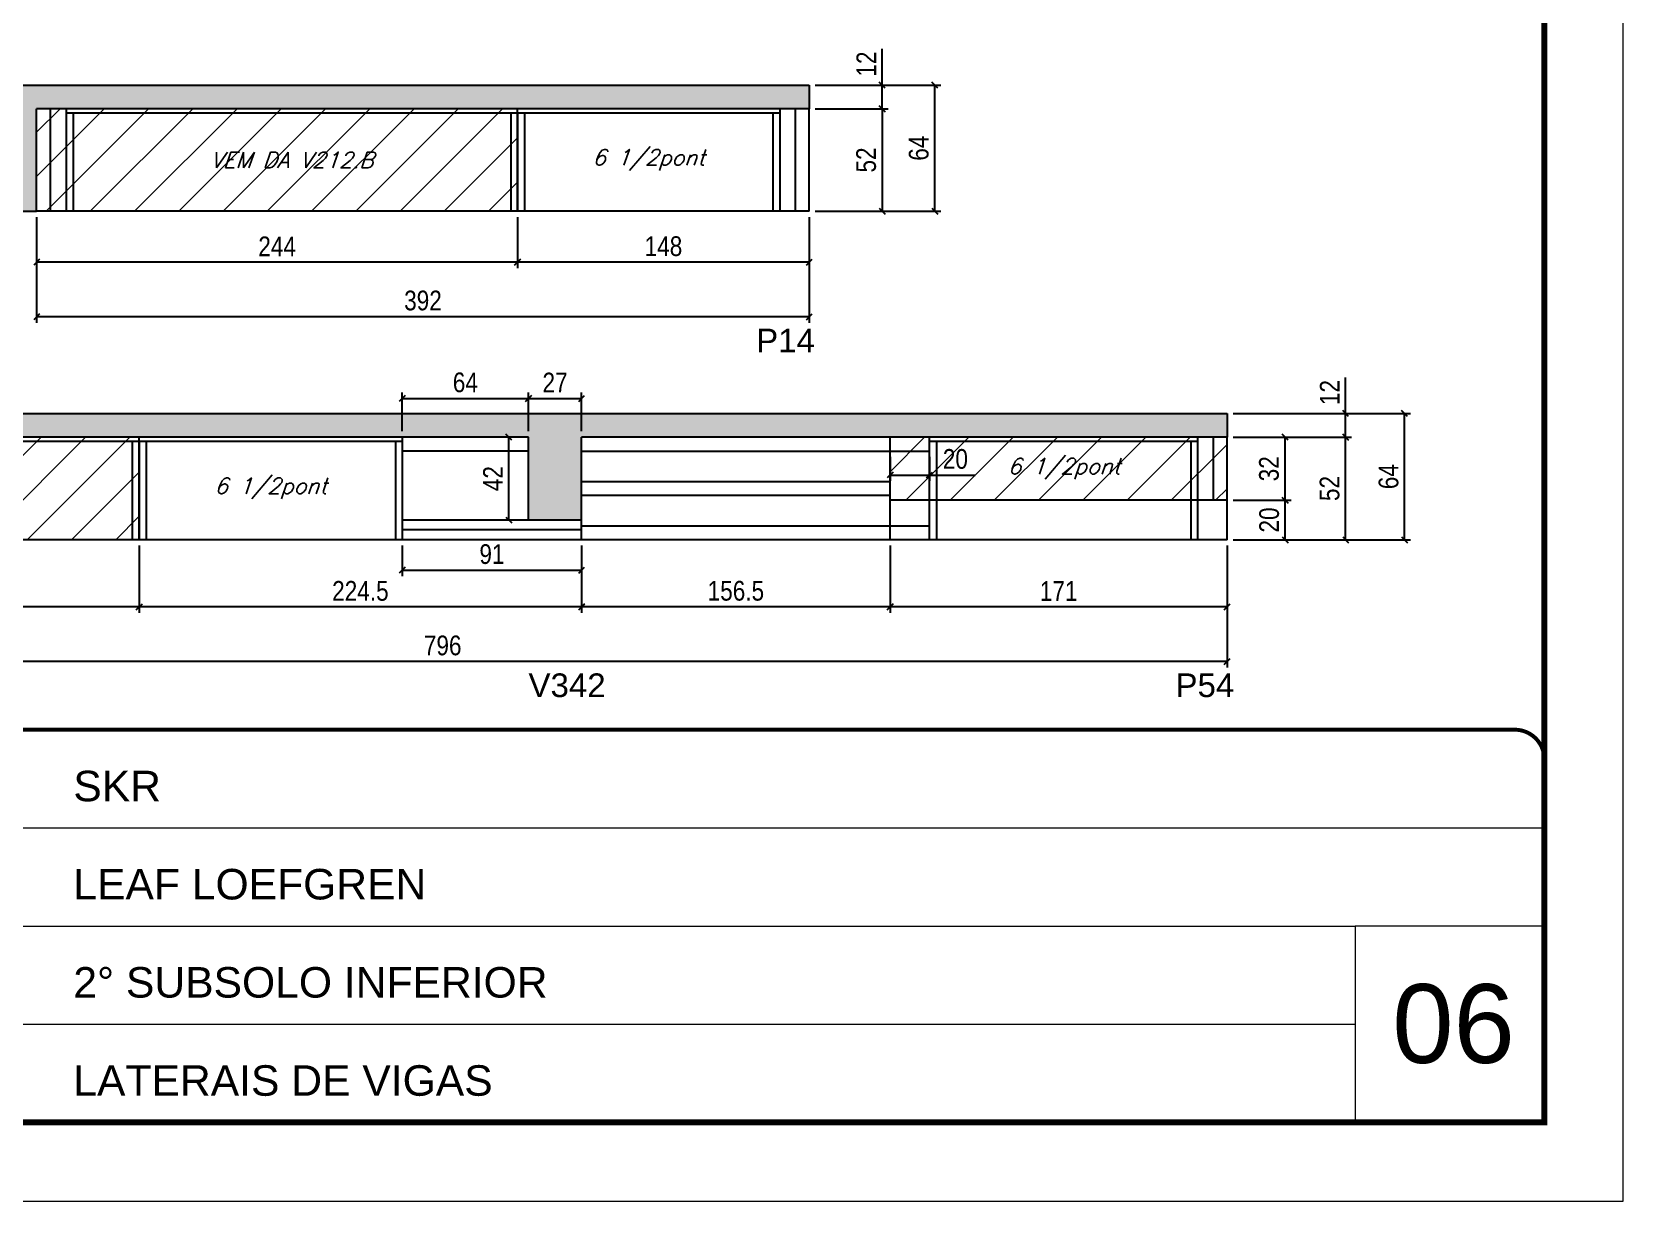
# Model space of a CAD drawing. Extents: x 3309 to 9590, y -2522 to 15424.
# Drawn here: x 5586 to 6393, y 12409 to 13003 of the extents above; entities that cross this region are included whole.
import ezdxf

# ---------------------------------------------------------------- set-up
doc = ezdxf.new("R2010")
doc.units = 0
doc.linetypes.add('CONTINUO', pattern=[0])
doc.linetypes.add('DASHED', pattern=[0.75, 0.5, -0.25])
for name, color, linetype in [('5', 5, 'Continuous'), ('COTA', 241, 'Continuous'), ('Painéis', 200, 'Continuous'), ('SARR_2.2x10', 60, 'Continuous'), ('SARR_2.2x7', 40, 'Continuous'), ('SARR_3.5x7', 81, 'Continuous'), ('texto', 7, 'Continuous')]:
    doc.layers.add(name, color=color, linetype=linetype)
for name, color, linetype, lineweight in [('CARIMBO', 255, 'Continuous', 9), ('Folhas', 255, 'Continuous', 9), ('Hachura', 251, 'Continuous', 9), ('SARRAFO DE PRESSAO', 251, 'DASHED', 9)]:
    doc.layers.add(name, color=color, linetype=linetype, lineweight=lineweight)
doc.styles.add('ARIAL', font='arial.ttf')
doc.styles.add('COTA TECNICA', font='techl___.ttf', dxfattribs={"height": 10})
doc.styles.add('Romans', font='romans.shx')
doc.styles.get("Standard").update_dxf_attribs({"font": 'arial.ttf'})
doc.dimstyles.new('PAINEL', dxfattribs={"dimtxt": 10, "dimasz": 3, "dimexe": 3, "dimexo": 3, "dimgap": 3, "dimtad": 1, "dimdec": 1, "dimzin": 12, "dimdsep": 46, "dimtxsty": 'COTA TECNICA', "dimblk1": 'OBLIQUE', "dimblk2": 'OBLIQUE', "dimsah": 1, "dimcen": 0.9, "dimclrd": 4, "dimclre": 4, "dimclrt": 240, "dimadec": 1, "dimazin": 3, "dimtfac": 1, "dimtdec": 1, "dimtmove": 0, "dimatfit": 3, "dimfxl": 1, "dimtolj": 1, "dimtzin": 12, "dimarcsym": 0})

# ---------------------------------------------------------------- blocks, each defined once
blk = doc.blocks.new('9999999999')
at = {"color": 30, "linetype": 'CONTINUO'}
for p, q in [((98564.56, 34379.64), (99583.98, 34379.64)), ((98564.56, 34329.83), (99487.98, 34329.83)), ((99583.98, 34329.83), (99487.98, 34329.83)), ((99487.98, 34329.83), (99487.98, 34230.21)), ((98564.56, 34280.02), (99487.98, 34280.02))]:
    blk.add_line(p, q, dxfattribs=at)
at = {"color": 30, "linetype": 'CONTINUO', "const_width": 2}
blk.add_lwpolyline([(99583.98, 34230.21), (99583.98, 34414.45, 0.414214), (99568.98, 34429.45), (98228.98, 34429.45, 0.414214), (98213.98, 34414.45), (98213.98, 34245.21, 0.414214), (98228.98, 34230.21), (99583.98, 34230.21)], format="xyb", dxfattribs=at)
at = {"layer": 'Folhas'}
blk.add_lwpolyline([(98138.98, 34190.21), (99623.98, 34190.21), (99623.98, 35240.21), (98138.98, 35240.21)], close=True, dxfattribs=at)
at = {"layer": 'Folhas', "color": 30, "const_width": 3}
blk.add_lwpolyline([(98213.98, 34230.21), (99583.98, 34230.21), (99583.98, 35200.21), (98213.98, 35200.21)], close=True, dxfattribs=at)
at = {"color": 7, "linetype": 'Continuous', "ltscale": 5, "style": 'ARIAL'}
for s, height, p in [('SKR', 15.483, (98837.68, 34393.13)), ('LEAF LOEFGREN', 15.4829, (98837.68, 34343.32)), ('2° SUBSOLO INFERIOR', 15.4829, (98837.68, 34293.51)), ('LATERAIS DE VIGAS', 15.4829, (98837.68, 34243.7))]:
    blk.add_text(s, height=height, dxfattribs=at).set_placement(p)
blk = doc.blocks.new('_Oblique')
at = {"color": 0, "linetype": 'ByBlock', "lineweight": -2}
blk.add_line((-0.5, -0.5), (0.5, 0.5), dxfattribs=at)
blk = doc.blocks.new('*D1175')
at = {"layer": 'COTA', "color": 4, "linetype": 'ByBlock', "lineweight": -2, "transparency": 16777216}
for p, q in [((5831.96, 12908.64), (5831.96, 12882.73)), ((5979.96, 12908.64), (5979.96, 12882.73)), ((5979.96, 12885.73), (5831.96, 12885.73))]:
    blk.add_line(p, q, dxfattribs=at)
at = {"layer": 'Defpoints', "color": 0, "linetype": 'ByBlock', "transparency": 16777216}
for p in [(5831.96, 12911.64), (5979.96, 12911.64), (5831.96, 12885.73)]:
    blk.add_point(p, dxfattribs=at)
at = {"layer": 'COTA', "color": 4, "linetype": 'ByBlock', "lineweight": -2, "transparency": 16777216, "xscale": 3, "yscale": 3, "zscale": 3, "rotation": 180}
blk.add_blockref('_Oblique', (5831.96, 12885.73), dxfattribs=at)
at = {"layer": 'COTA', "color": 4, "linetype": 'ByBlock', "lineweight": -2, "transparency": 16777216, "xscale": 3, "yscale": 3, "zscale": 3}
blk.add_blockref('_Oblique', (5979.96, 12885.73), dxfattribs=at)
at = {"layer": 'COTA', "color": 240, "linetype": 'ByBlock', "transparency": 16777216, "insert": (5905.96, 12893.82), "char_height": 10, "attachment_point": 5, "style": 'COTA TECNICA'}
blk.add_mtext('\\A1;148', dxfattribs=at)
blk = doc.blocks.new('*D1176')
at = {"layer": 'COTA', "color": 4, "linetype": 'ByBlock', "lineweight": -2, "transparency": 16777216}
for p, q in [((5587.96, 12908.64), (5587.96, 12882.73)), ((5831.96, 12908.64), (5831.96, 12882.73)), ((5831.96, 12885.73), (5587.96, 12885.73))]:
    blk.add_line(p, q, dxfattribs=at)
at = {"layer": 'Defpoints', "color": 0, "linetype": 'ByBlock', "transparency": 16777216}
for p in [(5587.96, 12911.64), (5831.96, 12911.64), (5587.96, 12885.73)]:
    blk.add_point(p, dxfattribs=at)
at = {"layer": 'COTA', "color": 4, "linetype": 'ByBlock', "lineweight": -2, "transparency": 16777216, "xscale": 3, "yscale": 3, "zscale": 3, "rotation": 180}
blk.add_blockref('_Oblique', (5587.96, 12885.73), dxfattribs=at)
at = {"layer": 'COTA', "color": 4, "linetype": 'ByBlock', "lineweight": -2, "transparency": 16777216, "xscale": 3, "yscale": 3, "zscale": 3}
blk.add_blockref('_Oblique', (5831.96, 12885.73), dxfattribs=at)
at = {"layer": 'COTA', "color": 240, "linetype": 'ByBlock', "transparency": 16777216, "insert": (5709.96, 12893.8), "char_height": 10, "attachment_point": 5, "style": 'COTA TECNICA'}
blk.add_mtext('\\A1;244', dxfattribs=at)
blk = doc.blocks.new('*D1177')
at = {"layer": 'COTA', "color": 4, "linetype": 'ByBlock', "lineweight": -2, "transparency": 16777216}
for p, q in [((5587.96, 12908.64), (5587.96, 12855.02)), ((5979.96, 12908.64), (5979.96, 12855.02)), ((5979.96, 12858.02), (5587.96, 12858.02))]:
    blk.add_line(p, q, dxfattribs=at)
at = {"layer": 'Defpoints', "color": 0, "linetype": 'ByBlock', "transparency": 16777216}
for p in [(5587.96, 12911.64), (5979.96, 12911.64), (5587.96, 12858.02)]:
    blk.add_point(p, dxfattribs=at)
at = {"layer": 'COTA', "color": 4, "linetype": 'ByBlock', "lineweight": -2, "transparency": 16777216, "xscale": 3, "yscale": 3, "zscale": 3, "rotation": 180}
blk.add_blockref('_Oblique', (5587.96, 12858.02), dxfattribs=at)
at = {"layer": 'COTA', "color": 4, "linetype": 'ByBlock', "lineweight": -2, "transparency": 16777216, "xscale": 3, "yscale": 3, "zscale": 3}
blk.add_blockref('_Oblique', (5979.96, 12858.02), dxfattribs=at)
at = {"layer": 'COTA', "color": 240, "linetype": 'ByBlock', "transparency": 16777216, "insert": (5783.96, 12866.27), "char_height": 10, "attachment_point": 5, "style": 'COTA TECNICA'}
blk.add_mtext('\\A1;392', dxfattribs=at)
blk = doc.blocks.new('*D1178')
at = {"layer": 'COTA', "color": 4, "lineweight": -2, "transparency": 16777216}
for p, q in [((5982.96, 12963.64), (6019.95, 12963.64)), ((6016.95, 12963.64), (6016.95, 12911.64)), ((5982.96, 12911.64), (6019.95, 12911.64))]:
    blk.add_line(p, q, dxfattribs=at)
at = {"layer": 'Defpoints', "color": 0, "transparency": 16777216}
for p in [(5979.96, 12963.64, 0), (5979.96, 12911.64, 0), (6016.95, 12911.64)]:
    blk.add_point(p, dxfattribs=at)
at = {"layer": 'COTA', "color": 4, "lineweight": -2, "transparency": 16777216, "xscale": 3, "yscale": 3, "zscale": 3}
for p, rotation in [((6016.95, 12963.64), 90), ((6016.95, 12911.64), 270)]:
    blk.add_blockref('_Oblique', p, dxfattribs=dict(at, rotation=rotation))
at = {"layer": 'COTA', "color": 240, "transparency": 16777216, "insert": (6008.84, 12937.64), "char_height": 10, "attachment_point": 5, "rotation": 90, "style": 'COTA TECNICA'}
blk.add_mtext('\\A1;52', dxfattribs=at)
blk = doc.blocks.new('*D1179')
at = {"layer": 'COTA', "color": 4, "lineweight": -2, "transparency": 16777216}
for p, q in [((6016.95, 12975.64), (6016.95, 12993.96)), ((5982.96, 12975.64), (6019.95, 12975.64)), ((6016.95, 12963.64), (6016.95, 12975.64)), ((5982.96, 12963.64), (6019.95, 12963.64))]:
    blk.add_line(p, q, dxfattribs=at)
at = {"layer": 'Defpoints', "color": 0, "transparency": 16777216}
for p in [(5979.96, 12975.64, 0), (6016.95, 12975.64), (5979.96, 12963.64, 0)]:
    blk.add_point(p, dxfattribs=at)
at = {"layer": 'COTA', "color": 4, "lineweight": -2, "transparency": 16777216, "xscale": 3, "yscale": 3, "zscale": 3}
for p, rotation in [((6016.95, 12975.64), 90), ((6016.95, 12963.64), 270)]:
    blk.add_blockref('_Oblique', p, dxfattribs=dict(at, rotation=rotation))
at = {"layer": 'COTA', "color": 240, "transparency": 16777216, "insert": (6008.9, 12986.3), "char_height": 10, "attachment_point": 5, "rotation": 90, "style": 'COTA TECNICA'}
blk.add_mtext('\\A1;12', dxfattribs=at)
blk = doc.blocks.new('*D1180')
at = {"layer": 'COTA', "color": 4, "lineweight": -2, "transparency": 16777216}
for p, q in [((5982.96, 12975.64), (6046.63, 12975.64)), ((6043.63, 12911.64), (6043.63, 12975.64)), ((5982.96, 12911.64), (6046.63, 12911.64))]:
    blk.add_line(p, q, dxfattribs=at)
at = {"layer": 'Defpoints', "color": 0, "transparency": 16777216}
for p in [(5979.96, 12975.64, 0), (6043.63, 12975.64), (5979.96, 12911.64, 0)]:
    blk.add_point(p, dxfattribs=at)
at = {"layer": 'COTA', "color": 4, "lineweight": -2, "transparency": 16777216, "xscale": 3, "yscale": 3, "zscale": 3}
for p, rotation in [((6043.63, 12975.64), 90), ((6043.63, 12911.64), 270)]:
    blk.add_blockref('_Oblique', p, dxfattribs=dict(at, rotation=rotation))
at = {"layer": 'COTA', "color": 240, "transparency": 16777216, "insert": (6035.52, 12943.64), "char_height": 10, "attachment_point": 5, "rotation": 90, "style": 'COTA TECNICA'}
blk.add_mtext('\\A1;64', dxfattribs=at)
blk = doc.blocks.new('*D1181')
at = {"layer": 'COTA', "color": 4, "linetype": 'ByBlock', "lineweight": -2, "transparency": 16777216}
for p, q in [((5639.96, 12741.94), (5639.96, 12707.81)), ((5864.46, 12741.94), (5864.46, 12707.81)), ((5864.46, 12710.81), (5639.96, 12710.81))]:
    blk.add_line(p, q, dxfattribs=at)
at = {"layer": 'Defpoints', "color": 0, "linetype": 'ByBlock', "transparency": 16777216}
for p in [(5639.96, 12744.94), (5864.46, 12744.94), (5639.96, 12710.81)]:
    blk.add_point(p, dxfattribs=at)
at = {"layer": 'COTA', "color": 4, "linetype": 'ByBlock', "lineweight": -2, "transparency": 16777216, "xscale": 3, "yscale": 3, "zscale": 3, "rotation": 180}
blk.add_blockref('_Oblique', (5639.96, 12710.81), dxfattribs=at)
at = {"layer": 'COTA', "color": 4, "linetype": 'ByBlock', "lineweight": -2, "transparency": 16777216, "xscale": 3, "yscale": 3, "zscale": 3}
blk.add_blockref('_Oblique', (5864.46, 12710.81), dxfattribs=at)
at = {"layer": 'COTA', "color": 240, "linetype": 'ByBlock', "transparency": 16777216, "insert": (5752.21, 12718.92), "char_height": 10, "attachment_point": 5, "style": 'COTA TECNICA'}
blk.add_mtext('\\A1;224.5', dxfattribs=at)
blk = doc.blocks.new('*D1182')
at = {"layer": 'COTA', "color": 4, "linetype": 'ByBlock', "lineweight": -2, "transparency": 16777216}
for p, q in [((5395.96, 12741.94), (5395.96, 12707.81)), ((5639.96, 12741.94), (5639.96, 12707.81)), ((5639.96, 12710.81), (5395.96, 12710.81))]:
    blk.add_line(p, q, dxfattribs=at)
at = {"layer": 'Defpoints', "color": 0, "linetype": 'ByBlock', "transparency": 16777216}
for p in [(5395.96, 12744.94), (5639.96, 12744.94), (5395.96, 12710.81)]:
    blk.add_point(p, dxfattribs=at)
at = {"layer": 'COTA', "color": 4, "linetype": 'ByBlock', "lineweight": -2, "transparency": 16777216, "xscale": 3, "yscale": 3, "zscale": 3, "rotation": 180}
blk.add_blockref('_Oblique', (5395.96, 12710.81), dxfattribs=at)
at = {"layer": 'COTA', "color": 4, "linetype": 'ByBlock', "lineweight": -2, "transparency": 16777216, "xscale": 3, "yscale": 3, "zscale": 3}
blk.add_blockref('_Oblique', (5639.96, 12710.81), dxfattribs=at)
at = {"layer": 'COTA', "color": 240, "linetype": 'ByBlock', "transparency": 16777216, "insert": (5517.96, 12718.88), "char_height": 10, "attachment_point": 5, "style": 'COTA TECNICA'}
blk.add_mtext('\\A1;244', dxfattribs=at)
blk = doc.blocks.new('*D1183')
at = {"layer": 'COTA', "color": 4, "linetype": 'ByBlock', "lineweight": -2, "transparency": 16777216}
for p, q in [((5395.96, 12741.94), (5395.96, 12680.1)), ((6191.96, 12741.94), (6191.96, 12680.1)), ((6191.96, 12683.1), (5395.96, 12683.1))]:
    blk.add_line(p, q, dxfattribs=at)
at = {"layer": 'Defpoints', "color": 0, "linetype": 'ByBlock', "transparency": 16777216}
for p in [(5395.96, 12744.94), (6191.96, 12744.94), (5395.96, 12683.1)]:
    blk.add_point(p, dxfattribs=at)
at = {"layer": 'COTA', "color": 4, "linetype": 'ByBlock', "lineweight": -2, "transparency": 16777216, "xscale": 3, "yscale": 3, "zscale": 3, "rotation": 180}
blk.add_blockref('_Oblique', (5395.96, 12683.1), dxfattribs=at)
at = {"layer": 'COTA', "color": 4, "linetype": 'ByBlock', "lineweight": -2, "transparency": 16777216, "xscale": 3, "yscale": 3, "zscale": 3}
blk.add_blockref('_Oblique', (6191.96, 12683.1), dxfattribs=at)
at = {"layer": 'COTA', "color": 240, "linetype": 'ByBlock', "transparency": 16777216, "insert": (5793.96, 12691.23), "char_height": 10, "attachment_point": 5, "style": 'COTA TECNICA'}
blk.add_mtext('\\A1;796', dxfattribs=at)
blk = doc.blocks.new('*D1184')
at = {"layer": 'COTA', "color": 4, "linetype": 'ByBlock', "lineweight": -2, "transparency": 16777216}
for p, q in [((6020.96, 12741.94), (6020.96, 12707.85)), ((6191.96, 12741.94), (6191.96, 12707.85)), ((6191.96, 12710.85), (6020.96, 12710.85))]:
    blk.add_line(p, q, dxfattribs=at)
at = {"layer": 'Defpoints', "color": 0, "linetype": 'ByBlock', "transparency": 16777216}
for p in [(6020.96, 12744.94), (6191.96, 12744.94), (6020.96, 12710.85)]:
    blk.add_point(p, dxfattribs=at)
at = {"layer": 'COTA', "color": 4, "linetype": 'ByBlock', "lineweight": -2, "transparency": 16777216, "xscale": 3, "yscale": 3, "zscale": 3, "rotation": 180}
blk.add_blockref('_Oblique', (6020.96, 12710.85), dxfattribs=at)
at = {"layer": 'COTA', "color": 4, "linetype": 'ByBlock', "lineweight": -2, "transparency": 16777216, "xscale": 3, "yscale": 3, "zscale": 3}
blk.add_blockref('_Oblique', (6191.96, 12710.85), dxfattribs=at)
at = {"layer": 'COTA', "color": 240, "linetype": 'ByBlock', "transparency": 16777216, "insert": (6106.46, 12718.92), "char_height": 10, "attachment_point": 5, "style": 'COTA TECNICA'}
blk.add_mtext('\\A1;171', dxfattribs=at)
blk = doc.blocks.new('*D1185')
at = {"layer": 'COTA', "color": 4, "linetype": 'ByBlock', "lineweight": -2, "transparency": 16777216}
for p, q in [((5864.46, 12741.94), (5864.46, 12707.85)), ((6020.96, 12741.94), (6020.96, 12707.85)), ((6020.96, 12710.85), (5864.46, 12710.85))]:
    blk.add_line(p, q, dxfattribs=at)
at = {"layer": 'Defpoints', "color": 0, "linetype": 'ByBlock', "transparency": 16777216}
for p in [(5864.46, 12744.94), (6020.96, 12744.94), (5864.46, 12710.85)]:
    blk.add_point(p, dxfattribs=at)
at = {"layer": 'COTA', "color": 4, "linetype": 'ByBlock', "lineweight": -2, "transparency": 16777216, "xscale": 3, "yscale": 3, "zscale": 3, "rotation": 180}
blk.add_blockref('_Oblique', (5864.46, 12710.85), dxfattribs=at)
at = {"layer": 'COTA', "color": 4, "linetype": 'ByBlock', "lineweight": -2, "transparency": 16777216, "xscale": 3, "yscale": 3, "zscale": 3}
blk.add_blockref('_Oblique', (6020.96, 12710.85), dxfattribs=at)
at = {"layer": 'COTA', "color": 240, "linetype": 'ByBlock', "transparency": 16777216, "insert": (5942.71, 12718.96), "char_height": 10, "attachment_point": 5, "style": 'COTA TECNICA'}
blk.add_mtext('\\A1;156.5', dxfattribs=at)
blk = doc.blocks.new('*D1186')
at = {"layer": 'COTA', "color": 4, "lineweight": -2, "transparency": 16777216}
for p, q in [((6194.96, 12796.94), (6255.06, 12796.94)), ((6252.06, 12744.94), (6252.06, 12796.94)), ((6194.96, 12744.94), (6255.06, 12744.94))]:
    blk.add_line(p, q, dxfattribs=at)
at = {"layer": 'Defpoints', "color": 0, "transparency": 16777216}
for p in [(6191.96, 12796.94), (6252.06, 12796.94), (6191.96, 12744.94)]:
    blk.add_point(p, dxfattribs=at)
at = {"layer": 'COTA', "color": 4, "lineweight": -2, "transparency": 16777216, "xscale": 3, "yscale": 3, "zscale": 3}
for p, rotation in [((6252.06, 12796.94), 90), ((6252.06, 12744.94), 270)]:
    blk.add_blockref('_Oblique', p, dxfattribs=dict(at, rotation=rotation))
at = {"layer": 'COTA', "color": 240, "transparency": 16777216, "insert": (6243.95, 12770.94), "char_height": 10, "attachment_point": 5, "rotation": 90, "style": 'COTA TECNICA'}
blk.add_mtext('\\A1;52', dxfattribs=at)
blk = doc.blocks.new('*D1187')
at = {"layer": 'COTA', "color": 4, "lineweight": -2, "transparency": 16777216}
for p, q in [((6252.06, 12808.94), (6252.06, 12827.26)), ((6194.96, 12808.94), (6255.06, 12808.94)), ((6252.06, 12796.94), (6252.06, 12808.94)), ((6194.96, 12796.94), (6255.06, 12796.94))]:
    blk.add_line(p, q, dxfattribs=at)
at = {"layer": 'Defpoints', "color": 0, "transparency": 16777216}
for p in [(6191.96, 12808.94), (6252.06, 12808.94), (6191.96, 12796.94)]:
    blk.add_point(p, dxfattribs=at)
at = {"layer": 'COTA', "color": 4, "lineweight": -2, "transparency": 16777216, "xscale": 3, "yscale": 3, "zscale": 3}
for p, rotation in [((6252.06, 12808.94), 90), ((6252.06, 12796.94), 270)]:
    blk.add_blockref('_Oblique', p, dxfattribs=dict(at, rotation=rotation))
at = {"layer": 'COTA', "color": 240, "transparency": 16777216, "insert": (6244, 12819.6), "char_height": 10, "attachment_point": 5, "rotation": 90, "style": 'COTA TECNICA'}
blk.add_mtext('\\A1;12', dxfattribs=at)
blk = doc.blocks.new('*D1188')
at = {"layer": 'COTA', "color": 4, "lineweight": -2, "transparency": 16777216}
for p, q in [((6194.96, 12808.94), (6284.97, 12808.94)), ((6281.97, 12744.94), (6281.97, 12808.94)), ((6194.96, 12744.94), (6284.97, 12744.94))]:
    blk.add_line(p, q, dxfattribs=at)
at = {"layer": 'Defpoints', "color": 0, "transparency": 16777216}
for p in [(6191.96, 12808.94), (6281.97, 12808.94), (6191.96, 12744.94)]:
    blk.add_point(p, dxfattribs=at)
at = {"layer": 'COTA', "color": 4, "lineweight": -2, "transparency": 16777216, "xscale": 3, "yscale": 3, "zscale": 3}
for p, rotation in [((6281.97, 12808.94), 90), ((6281.97, 12744.94), 270)]:
    blk.add_blockref('_Oblique', p, dxfattribs=dict(at, rotation=rotation))
at = {"layer": 'COTA', "color": 240, "transparency": 16777216, "insert": (6273.87, 12776.94), "char_height": 10, "attachment_point": 5, "rotation": 90, "style": 'COTA TECNICA'}
blk.add_mtext('\\A1;64', dxfattribs=at)
blk = doc.blocks.new('*D1190')
at = {"layer": 'COTA', "color": 4, "lineweight": -2, "transparency": 16777216}
for p, q in [((6020.96, 12786.94), (6020.96, 12774.77)), ((6040.96, 12786.94), (6040.96, 12774.77)), ((6020.96, 12777.77), (6040.96, 12777.77)), ((6040.96, 12777.77), (6064.17, 12777.77))]:
    blk.add_line(p, q, dxfattribs=at)
at = {"layer": 'Defpoints', "color": 0, "transparency": 16777216}
for p in [(6020.96, 12789.94, 0), (6040.96, 12789.94, 0), (6040.96, 12777.77)]:
    blk.add_point(p, dxfattribs=at)
at = {"layer": 'COTA', "color": 4, "lineweight": -2, "transparency": 16777216, "xscale": 3, "yscale": 3, "zscale": 3, "rotation": 180}
blk.add_blockref('_Oblique', (6020.96, 12777.77), dxfattribs=at)
at = {"layer": 'COTA', "color": 4, "lineweight": -2, "transparency": 16777216, "xscale": 3, "yscale": 3, "zscale": 3}
blk.add_blockref('_Oblique', (6040.96, 12777.77), dxfattribs=at)
at = {"layer": 'COTA', "color": 240, "transparency": 16777216, "insert": (6054.07, 12785.87), "char_height": 10, "attachment_point": 5, "style": 'COTA TECNICA'}
blk.add_mtext('\\A1;20', dxfattribs=at)
blk = doc.blocks.new('*D1191')
at = {"layer": 'COTA', "color": 4, "lineweight": -2, "transparency": 16777216}
for p, q in [((6194.96, 12764.94), (6224.42, 12764.94)), ((6221.42, 12744.94), (6221.42, 12764.94)), ((6194.96, 12744.94), (6224.42, 12744.94))]:
    blk.add_line(p, q, dxfattribs=at)
at = {"layer": 'Defpoints', "color": 0, "transparency": 16777216}
for p in [(6191.96, 12764.94, 0), (6221.42, 12764.94), (6191.96, 12744.94, 0)]:
    blk.add_point(p, dxfattribs=at)
at = {"layer": 'COTA', "color": 4, "lineweight": -2, "transparency": 16777216, "xscale": 3, "yscale": 3, "zscale": 3}
for p, rotation in [((6221.42, 12764.94), 90), ((6221.42, 12744.94), 270)]:
    blk.add_blockref('_Oblique', p, dxfattribs=dict(at, rotation=rotation))
at = {"layer": 'COTA', "color": 240, "transparency": 16777216, "insert": (6213.31, 12754.94), "char_height": 10, "attachment_point": 5, "rotation": 90, "style": 'COTA TECNICA'}
blk.add_mtext('\\A1;20', dxfattribs=at)
blk = doc.blocks.new('*D1192')
at = {"layer": 'COTA', "color": 4, "lineweight": -2, "transparency": 16777216}
for p, q in [((6194.96, 12796.94), (6224.42, 12796.94)), ((6221.42, 12764.94), (6221.42, 12796.94)), ((6194.96, 12764.94), (6224.42, 12764.94))]:
    blk.add_line(p, q, dxfattribs=at)
at = {"layer": 'Defpoints', "color": 0, "transparency": 16777216}
for p in [(6191.96, 12796.94, 0), (6221.42, 12796.94), (6191.96, 12764.94, 0)]:
    blk.add_point(p, dxfattribs=at)
at = {"layer": 'COTA', "color": 4, "lineweight": -2, "transparency": 16777216, "xscale": 3, "yscale": 3, "zscale": 3}
for p, rotation in [((6221.42, 12796.94), 90), ((6221.42, 12764.94), 270)]:
    blk.add_blockref('_Oblique', p, dxfattribs=dict(at, rotation=rotation))
at = {"layer": 'COTA', "color": 240, "transparency": 16777216, "insert": (6213.2, 12780.94), "char_height": 10, "attachment_point": 5, "rotation": 90, "style": 'COTA TECNICA'}
blk.add_mtext('\\A1;32', dxfattribs=at)
blk = doc.blocks.new('*D1193')
at = {"layer": 'COTA', "color": 4, "lineweight": -2, "transparency": 16777216}
for p, q in [((5834.46, 12796.94), (5824.54, 12796.94)), ((5827.54, 12754.94), (5827.54, 12796.94)), ((5834.46, 12754.94), (5824.54, 12754.94))]:
    blk.add_line(p, q, dxfattribs=at)
at = {"layer": 'Defpoints', "color": 0, "transparency": 16777216}
for p in [(5827.54, 12796.94), (5837.46, 12796.94, 0), (5837.46, 12754.94, 0)]:
    blk.add_point(p, dxfattribs=at)
at = {"layer": 'COTA', "color": 4, "lineweight": -2, "transparency": 16777216, "xscale": 3, "yscale": 3, "zscale": 3}
for p, rotation in [((5827.54, 12796.94), 90), ((5827.54, 12754.94), 270)]:
    blk.add_blockref('_Oblique', p, dxfattribs=dict(at, rotation=rotation))
at = {"layer": 'COTA', "color": 240, "transparency": 16777216, "insert": (5819.47, 12775.94), "char_height": 10, "attachment_point": 5, "rotation": 90, "style": 'COTA TECNICA'}
blk.add_mtext('\\A1;42', dxfattribs=at)
blk = doc.blocks.new('*D1194')
at = {"layer": 'COTA', "color": 4, "lineweight": -2, "transparency": 16777216}
for p, q in [((5837.46, 12799.94), (5837.46, 12819.62)), ((5837.46, 12816.62), (5864.46, 12816.62)), ((5864.46, 12799.94), (5864.46, 12819.62))]:
    blk.add_line(p, q, dxfattribs=at)
at = {"layer": 'Defpoints', "color": 0, "transparency": 16777216}
for p in [(5864.46, 12816.62), (5837.46, 12796.94, 0), (5864.46, 12796.94, 0)]:
    blk.add_point(p, dxfattribs=at)
at = {"layer": 'COTA', "color": 4, "lineweight": -2, "transparency": 16777216, "xscale": 3, "yscale": 3, "zscale": 3, "rotation": 180}
blk.add_blockref('_Oblique', (5837.46, 12816.62), dxfattribs=at)
at = {"layer": 'COTA', "color": 4, "lineweight": -2, "transparency": 16777216, "xscale": 3, "yscale": 3, "zscale": 3}
blk.add_blockref('_Oblique', (5864.46, 12816.62), dxfattribs=at)
at = {"layer": 'COTA', "color": 240, "transparency": 16777216, "insert": (5850.96, 12824.7), "char_height": 10, "attachment_point": 5, "style": 'COTA TECNICA'}
blk.add_mtext('\\A1;27', dxfattribs=at)
blk = doc.blocks.new('*D1195')
at = {"layer": 'COTA', "color": 4, "lineweight": -2, "transparency": 16777216}
for p, q in [((5773.46, 12741.94), (5773.46, 12726.49)), ((5864.46, 12741.94), (5864.46, 12726.49)), ((5773.46, 12729.49), (5864.46, 12729.49))]:
    blk.add_line(p, q, dxfattribs=at)
at = {"layer": 'Defpoints', "color": 0, "transparency": 16777216}
for p in [(5773.46, 12744.94, 0), (5864.46, 12744.94, 0), (5864.46, 12729.49)]:
    blk.add_point(p, dxfattribs=at)
at = {"layer": 'COTA', "color": 4, "lineweight": -2, "transparency": 16777216, "xscale": 3, "yscale": 3, "zscale": 3, "rotation": 180}
blk.add_blockref('_Oblique', (5773.46, 12729.49), dxfattribs=at)
at = {"layer": 'COTA', "color": 4, "lineweight": -2, "transparency": 16777216, "xscale": 3, "yscale": 3, "zscale": 3}
blk.add_blockref('_Oblique', (5864.46, 12729.49), dxfattribs=at)
at = {"layer": 'COTA', "color": 240, "transparency": 16777216, "insert": (5818.96, 12737.58), "char_height": 10, "attachment_point": 5, "style": 'COTA TECNICA'}
blk.add_mtext('\\A1;91', dxfattribs=at)
blk = doc.blocks.new('*D1196')
at = {"layer": 'COTA', "color": 4, "lineweight": -2, "transparency": 16777216}
for p, q in [((5773.46, 12799.94), (5773.46, 12819.62)), ((5773.46, 12816.62), (5837.46, 12816.62)), ((5837.46, 12799.94), (5837.46, 12819.62))]:
    blk.add_line(p, q, dxfattribs=at)
at = {"layer": 'Defpoints', "color": 0, "transparency": 16777216}
for p in [(5837.46, 12816.62), (5773.46, 12796.94, 0), (5837.46, 12796.94, 0)]:
    blk.add_point(p, dxfattribs=at)
at = {"layer": 'COTA', "color": 4, "lineweight": -2, "transparency": 16777216, "xscale": 3, "yscale": 3, "zscale": 3, "rotation": 180}
blk.add_blockref('_Oblique', (5773.46, 12816.62), dxfattribs=at)
at = {"layer": 'COTA', "color": 4, "lineweight": -2, "transparency": 16777216, "xscale": 3, "yscale": 3, "zscale": 3}
blk.add_blockref('_Oblique', (5837.46, 12816.62), dxfattribs=at)
at = {"layer": 'COTA', "color": 240, "transparency": 16777216, "insert": (5805.46, 12824.72), "char_height": 10, "attachment_point": 5, "style": 'COTA TECNICA'}
blk.add_mtext('\\A1;64', dxfattribs=at)

msp = doc.modelspace()

# ---------------------------------------------------------------- hatches: boundary and pattern name
at = {"layer": 'COTA'}
h = msp.add_hatch(dxfattribs=at)
h.set_pattern_fill('AR-CONC', color=256, scale=0.03)
h.set_pattern_definition([(50, (1598.5, 764.2587), (5.46554, -0.4781726), [0.5715, -6.2865]), (355, (1598.5, 764.2587), (-1.0573026, 5.7317054), [0.4572, -5.0292175]), (100.451445, (1598.9555, 764.219), (4.4082374, 5.2535326), [0.4857003, -5.3427073]), (46.1842, (1598.5, 765.783), (8.1323712, -1.26127), [0.85725, -9.42975]), (96.63556, (1599.178, 765.678), (7.122124, 7.4227837), [0.7285507, -8.014068]), (351.18415, (1598.5, 765.783), (7.122124, 7.422784), [0.685799, -7.543792]), (21, (1599.262, 765.4017), (4.5484317, -3.067956), [0.5715, -6.2865]), (326, (1599.262, 765.4017), (1.8540609, 5.525639), [0.4572, -5.0292]), (71.451445, (1599.641, 765.146), (6.4024926, 2.457683), [0.4857003, -5.3426981]), (37.5, (1598.5, 764.2587), (0.0926581, 2.53665117), [0, -4.96824, 0, -5.1054, 0, -5.04825]), (7.5, (1598.5, 764.2587), (2.0045899, 3.00541724), [0, -2.91084, 0, -4.85394, 0, -1.92405]), (327.5, (1596.8007, 764.2587), (4.06771786, -0.17186232), [0, -1.905, 0, -5.9436, 0, -7.8867]), (317.5, (1596.0387, 764.2587), (4.4438754, 0.7627947), [0, -2.4765, 0, -3.94716, 0, -5.6007])])
h.paths.add_polyline_path([(5557.96, 12911.64), (5587.96, 12911.64), (5587.96, 12963.64), (5979.96, 12963.64), (5979.96, 12975.64), (5557.96, 12975.64)])
h = msp.add_hatch(dxfattribs=at)
h.set_pattern_fill('AR-CONC', color=256, scale=0.03)
h.set_pattern_definition([(50, (1598.5, 813.566), (5.46554, -0.4781726), [0.5715, -6.2865]), (355, (1598.5, 813.566), (-1.0573026, 5.7317054), [0.4572, -5.0292175]), (100.451445, (1598.9555, 813.526), (4.4082374, 5.2535326), [0.4857003, -5.3427073]), (46.1842, (1598.5, 815.09), (8.1323712, -1.26127), [0.85725, -9.42975]), (96.63556, (1599.178, 814.985), (7.122124, 7.4227837), [0.7285507, -8.014068]), (351.18415, (1598.5, 815.09), (7.122124, 7.422784), [0.685799, -7.543792]), (21, (1599.262, 814.709), (4.5484317, -3.067956), [0.5715, -6.2865]), (326, (1599.262, 814.709), (1.8540609, 5.525639), [0.4572, -5.0292]), (71.451445, (1599.641, 814.4533), (6.4024926, 2.457683), [0.4857003, -5.3426981]), (37.5, (1598.5, 813.566), (0.0926581, 2.53665117), [0, -4.96824, 0, -5.1054, 0, -5.04825]), (7.5, (1598.5, 813.566), (2.0045899, 3.00541724), [0, -2.91084, 0, -4.85394, 0, -1.92405]), (327.5, (1596.8007, 813.566), (4.06771786, -0.17186232), [0, -1.905, 0, -5.9436, 0, -7.8867]), (317.5, (1596.0387, 813.566), (4.4438754, 0.7627947), [0, -2.4765, 0, -3.94716, 0, -5.6007])])
h.paths.add_polyline_path([(5837.46, 12754.94), (5864.46, 12754.94), (5864.46, 12796.94), (6191.96, 12796.94), (6191.96, 12808.94), (5395.96, 12808.94), (5395.96, 12796.94), (5837.46, 12796.94)])
at = {"layer": 'Hachura', "linetype": 'ByBlock'}
h = msp.add_hatch(dxfattribs=at)
h.set_pattern_fill('ANSI31', color=256, scale=5)
h.paths.add_polyline_path([(5831.96, 12963.64), (5587.96, 12963.64), (5587.96, 12911.64), (5831.96, 12911.64)])
h.paths.add_polyline_path([(5639.96, 12796.94), (5395.96, 12796.94), (5395.96, 12744.94), (5639.96, 12744.94)])
h = msp.add_hatch(dxfattribs=at)
h.set_pattern_fill('ANSI31', color=256, scale=5)
h.set_pattern_definition([(45, (1598.5, 813.566), (-11.22532, 11.22532), [])])
h.paths.add_polyline_path([(6191.96, 12764.94), (6191.96, 12796.94), (6020.96, 12796.94), (6020.96, 12764.94)])

# ---------------------------------------------------------------- linework, layer by layer
at = {"layer": 'COTA'}
for p, q in [((5557.96, 12975.64, 0), (5979.96, 12975.64, 0)), ((5979.96, 12975.64, 0), (5979.96, 12963.64, 0)), ((5557.96, 12911.64, 0), (5587.96, 12911.64, 0)), ((5395.96, 12808.94, 0), (6191.96, 12808.94, 0)), ((6191.96, 12808.94, 0), (6191.96, 12796.94, 0)), ((5837.46, 12754.94, 0), (5773.46, 12754.94, 0))]:
    msp.add_line(p, q, dxfattribs=at)
at = {"layer": 'Painéis', "linetype": 'ByBlock'}
for p, q in [((5979.96, 12963.64, 0), (5587.96, 12963.64, 0)), ((5587.96, 12911.64, 0), (5587.96, 12963.64, 0)), ((5831.96, 12911.64, 0), (5831.96, 12963.64, 0)), ((5979.96, 12911.64, 0), (5979.96, 12963.64, 0)), ((5979.96, 12911.64, 0), (5587.96, 12911.64, 0)), ((5837.46, 12796.94, 0), (5395.96, 12796.94, 0)), ((5639.96, 12744.94, 0), (5639.96, 12796.94, 0)), ((5837.46, 12754.94, 0), (5837.46, 12796.94, 0)), ((6191.96, 12796.94, 0), (5864.46, 12796.94, 0)), ((5864.46, 12744.94, 0), (5864.46, 12796.94, 0)), ((6020.96, 12744.94, 0), (6020.96, 12796.94, 0)), ((6191.96, 12744.94, 0), (6191.96, 12796.94, 0)), ((6191.96, 12764.94, 0), (6020.96, 12764.94, 0)), ((5864.46, 12754.94, 0), (5837.46, 12754.94, 0)), ((5864.46, 12744.94, 0), (5864.46, 12754.94, 0)), ((5864.46, 12744.94, 0), (5395.96, 12744.94, 0)), ((6191.96, 12744.94, 0), (5864.46, 12744.94, 0))]:
    msp.add_line(p, q, dxfattribs=at)
at = {"layer": 'SARR_2.2x10'}
msp.add_line((5864.46, 12749.94, 0), (5773.46, 12749.94, 0), dxfattribs=at)
at = {"layer": 'SARR_2.2x7', "linetype": 'Continuous'}
for p, q in [((5594.96, 12911.64, 0), (5594.96, 12963.64, 0)), ((5831.96, 12961.44, 0), (5602.96, 12961.44, 0)), ((5964.96, 12961.44, 0), (5831.96, 12961.44, 0)), ((5972.96, 12911.64, 0), (5972.96, 12963.64, 0)), ((6184.96, 12764.94, 0), (6184.96, 12796.94, 0)), ((5639.96, 12794.74, 0), (5410.96, 12794.74, 0)), ((5773.46, 12794.74, 0), (5639.96, 12794.74, 0)), ((5837.46, 12789.94, 0), (5773.46, 12789.94, 0)), ((5864.46, 12789.94, 0), (6020.96, 12789.94, 0)), ((6020.96, 12789.94, 0), (6040.96, 12789.94, 0)), ((6176.96, 12794.74, 0), (6040.96, 12794.74, 0)), ((5864.46, 12774.48, 0), (6020.96, 12774.48, 0)), ((5864.46, 12767.48, 0), (6020.96, 12767.48, 0)), ((5864.46, 12751.94, 0), (6020.96, 12751.94, 0)), ((6020.96, 12751.94, 0), (6040.96, 12751.94, 0))]:
    msp.add_line(p, q, dxfattribs=at)
at = {"layer": 'SARR_3.5x7'}
for p, q in [((5602.96, 12963.64, 0), (5602.96, 12911.64, 0)), ((5606.46, 12961.44, 0), (5606.46, 12911.64, 0)), ((5828.46, 12961.44, 0), (5828.46, 12911.64, 0)), ((5831.96, 12961.44, 0), (5831.96, 12911.64, 0)), ((5835.46, 12961.44, 0), (5835.46, 12911.64, 0)), ((5961.46, 12961.44, 0), (5961.46, 12911.64, 0)), ((5964.96, 12963.64, 0), (5964.96, 12911.64, 0)), ((5773.46, 12796.94, 0), (5773.46, 12744.94, 0)), ((6040.96, 12744.94, 0), (6040.96, 12796.94, 0)), ((6176.96, 12796.94, 0), (6176.96, 12744.94, 0)), ((5636.46, 12794.74, 0), (5636.46, 12744.94, 0)), ((5639.96, 12794.74, 0), (5639.96, 12744.94, 0)), ((5643.46, 12794.74, 0), (5643.46, 12744.94, 0)), ((5769.96, 12794.74, 0), (5769.96, 12744.94, 0)), ((6044.46, 12794.74, 0), (6044.46, 12744.94, 0)), ((6173.46, 12794.74, 0), (6173.46, 12744.94, 0))]:
    msp.add_line(p, q, dxfattribs=at)

# ---------------------------------------------------------------- block references
at = {"layer": 'SARRAFO DE PRESSAO', "color": 6, "linetype": 'ByBlock'}
msp.add_blockref('9999999999', (-93231.11, -21780.92), dxfattribs=at)

# ---------------------------------------------------------------- texts
at = {"layer": '5', "linetype": 'Continuous'}
for s, p in [('P14', (5952.99, 12840.01, 0)), ('V342', (5837.49, 12665.09, 0)), ('P54', (6165.74, 12665.09, 0))]:
    msp.add_text(s, height=12, rotation=0.00004, dxfattribs=at).set_placement(p)
at = {"layer": 'CARIMBO', "style": 'ARIAL'}
msp.add_text('06', height=40, dxfattribs=at).set_placement((6275.73, 12479.43))
at = {"layer": 'texto', "color": 2, "char_height": 8, "attachment_point": 5, "style": 'Romans'}
for s, insert in [('{\\Q19;\\C256;6 1/2pont}', (5898.46, 12937.64, 0)), ('{\\Q19;\\C256;VEM DA V212.B}', (5717.46, 12937.64, 0)), ('{\\Q19;\\C256;6 1/2pont}', (6109.21, 12780.94, 0)), ('{\\Q19;\\C256;6 1/2pont}', (5706.71, 12770.94, 0))]:
    msp.add_mtext(s, dxfattribs=dict(at, insert=insert))

# ---------------------------------------------------------------- dimensions: what is measured, and where the dimension line sits
at = {"layer": 'COTA'}
for base, p1, p2, picture, middle in [((6016.95, 12975.64), (5979.96, 12963.64, 0), (5979.96, 12975.64, 0), '*D1179', (6008.9, 12986.3)), ((6043.63, 12975.64), (5979.96, 12911.64, 0), (5979.96, 12975.64, 0), '*D1180', (6035.52, 12943.64)), ((6016.95, 12911.64), (5979.96, 12963.64, 0), (5979.96, 12911.64, 0), '*D1178', (6008.84, 12937.64)), ((6252.06, 12808.94, 0), (6191.96, 12796.94, 0), (6191.96, 12808.94, 0), '*D1187', (6244, 12819.6, 0)), ((6281.97, 12808.94, 0), (6191.96, 12744.94, 0), (6191.96, 12808.94, 0), '*D1188', (6273.87, 12776.94, 0)), ((5827.54, 12796.94), (5837.46, 12754.94, 0), (5837.46, 12796.94, 0), '*D1193', (5819.47, 12775.94)), ((6252.06, 12796.94, 0), (6191.96, 12744.94, 0), (6191.96, 12796.94, 0), '*D1186', (6243.95, 12770.94, 0))]:
    dim = msp.add_linear_dim(base=base, p1=p1, p2=p2, angle=90, dimstyle='PAINEL', dxfattribs=at)
    dim.commit()
    dim.dimension.update_dxf_attribs({"geometry": picture, "text_midpoint": middle})
at = {"layer": 'COTA', "linetype": 'ByBlock'}
for base, p1, p2, picture, middle in [((5587.96, 12885.73, 0), (5831.96, 12911.64, 0), (5587.96, 12911.64, 0), '*D1176', (5709.96, 12893.8, 0)), ((5395.96, 12710.81, 0), (5639.96, 12744.94, 0), (5395.96, 12744.94, 0), '*D1182', (5517.96, 12718.88, 0)), ((5864.46, 12710.85, 0), (6020.96, 12744.94, 0), (5864.46, 12744.94, 0), '*D1185', (5942.71, 12718.96, 0))]:
    dim = msp.add_linear_dim(base=base, p1=p1, p2=p2, angle=180, dimstyle='PAINEL', override={"dimtmove": 1}, dxfattribs=at)
    dim.commit()
    dim.dimension.update_dxf_attribs({"geometry": picture, "text_midpoint": middle})
for base, p1, p2, picture, middle in [((5587.96, 12858.02, 0), (5979.96, 12911.64, 0), (5587.96, 12911.64, 0), '*D1177', (5783.96, 12866.27, 0)), ((5831.96, 12885.73, 0), (5979.96, 12911.64, 0), (5831.96, 12911.64, 0), '*D1175', (5905.96, 12893.82, 0)), ((5395.96, 12683.1, 0), (6191.96, 12744.94, 0), (5395.96, 12744.94, 0), '*D1183', (5793.96, 12691.23, 0)), ((5639.96, 12710.81, 0), (5864.46, 12744.94, 0), (5639.96, 12744.94, 0), '*D1181', (5752.21, 12718.92, 0)), ((6020.96, 12710.85, 0), (6191.96, 12744.94, 0), (6020.96, 12744.94, 0), '*D1184', (6106.46, 12718.92, 0))]:
    dim = msp.add_linear_dim(base=base, p1=p1, p2=p2, angle=180, dimstyle='PAINEL', dxfattribs=at)
    dim.commit()
    dim.dimension.update_dxf_attribs({"geometry": picture, "text_midpoint": middle})
at = {"layer": 'COTA'}
for base, p1, p2, picture, middle in [((5837.46, 12816.62), (5773.46, 12796.94, 0), (5837.46, 12796.94, 0), '*D1196', (5805.46, 12824.72)), ((5864.46, 12816.62), (5837.46, 12796.94, 0), (5864.46, 12796.94, 0), '*D1194', (5850.96, 12824.7)), ((6040.96, 12777.77), (6020.96, 12789.94, 0), (6040.96, 12789.94, 0), '*D1190', (6054.07, 12785.87)), ((5864.46, 12729.49), (5773.46, 12744.94, 0), (5864.46, 12744.94, 0), '*D1195', (5818.96, 12737.58))]:
    dim = msp.add_linear_dim(base=base, p1=p1, p2=p2, dimstyle='PAINEL', dxfattribs=at)
    dim.commit()
    dim.dimension.update_dxf_attribs({"geometry": picture, "text_midpoint": middle})
dim = msp.add_linear_dim(base=(6221.42, 12796.94), p1=(6191.96, 12764.94, 0), p2=(6191.96, 12796.94, 0), angle=90, dimstyle='PAINEL', override={"dimtmove": 1}, dxfattribs=at)
dim.commit()
dim.dimension.update_dxf_attribs({"geometry": '*D1192', "text_midpoint": (6213.2, 12780.94)})
dim = msp.add_linear_dim(base=(6221.42, 12764.94), p1=(6191.96, 12744.94, 0), p2=(6191.96, 12764.94, 0), angle=90, dimstyle='PAINEL', dxfattribs=at)
dim.commit()
dim.dimension.update_dxf_attribs({"geometry": '*D1191', "text_midpoint": (6221.42, 12754.94), "dimtype": 160})

doc.saveas('drawing.dxf')
